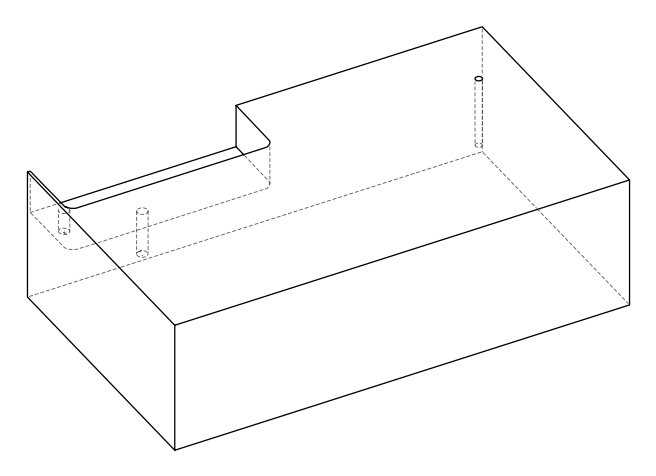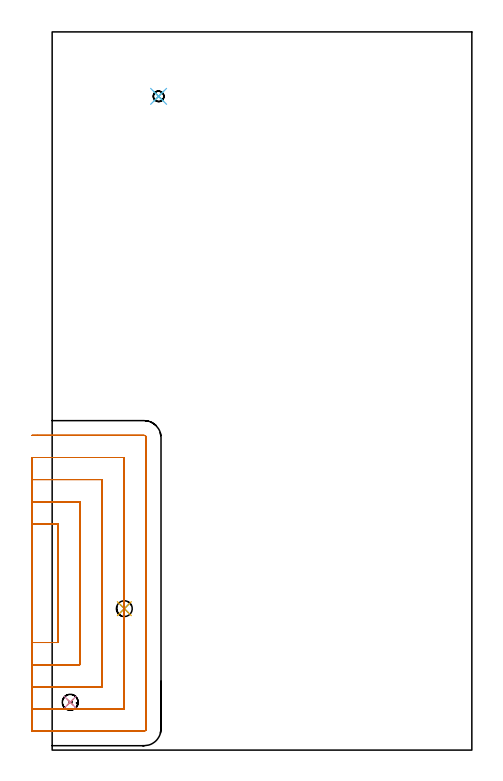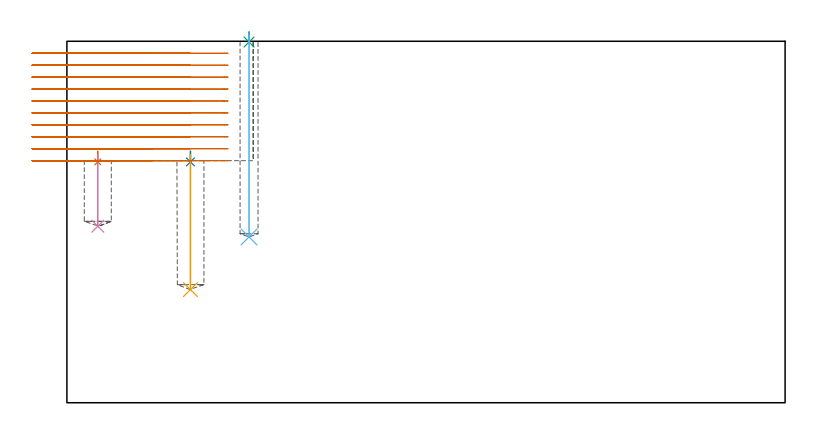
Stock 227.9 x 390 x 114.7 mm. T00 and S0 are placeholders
(PLAN: 7 operations, 3 tool changes, 38.2 min)
(1 SPOT_DRILL | STEP1POCKET | NXT0321_9005460120000 | 0.04 min | 4158 mm3)
(2 SPOT_DRILL_1 | STEP1POCKET_1 | NXT0321_9005460120000 | 0.04 min | 4159 mm3)
(3 SPOT_DRILL_2 | STEP1POCKET_2 | NXT0321_9005460120000 | 0.03 min | 1 mm3)
(4 DRILL_BLIND_HOLE_INTO_CENTER | STEP1POCKET | NXT0301_057 | 0.1 min | 1176 mm3)
(5 DRILL_BLIND_HOLE_INTO_CENTER_1 | STEP1POCKET_1 | NXT0301_057 | 0.18 min | 2337 mm3)
(6 DRILL_BLIND_HOLE_INTO_CENTER_2 | STEP1POCKET_2 | NXT0301_028 | 0.26 min | 1543 mm3)
(7 MILL_SLOT | SLOT_PARTIAL_RECTANGULAR | NXT0201_012 | Follow Part, ap 4, ae 75% | 37.56 min | 385618 mm3)
(TOOL NXT0321_9005460120000 | NC Spot Drill, 142deg, 12mm, Carbide, Uncoated | D12 PA142 FL30 Z2)
(TOOL NXT0301_057 | Carbide Drill 8.6mm [860.1-0860-026A1-MM 2214] | D8.6 PA140 FL47 Z2)
(TOOL NXT0301_028 | Carbide Drill 5.7mm [860.1-0570-046A1-MM 2214] | D5.7 PA140 FL70 Z2)
(TOOL NXT0201_012 | ENDMILL 16mm [2P460-1600-NA 1630] | D16 FL38 Z6)
(OP 1 SPOT_DRILL)
G17 G21 G94 G90
T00 M6
G54
G17 G0 G90 X9.8 Y26. S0 M3
G43 Z124.7 H0
G94 G81 G98 Z76.43 F250. R79.8
G80
M5
M2
(OP 2 SPOT_DRILL_1)
G17 G21 G94 G90
T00 M6
G54
G17 G0 G90 X39.2 Y76.8 S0 M3
G43 Z124.7 H0
G94 G81 G98 Z76.421 F250. R79.8
G80
M5
M2
(OP 3 SPOT_DRILL_2)
G17 G21 G94 G90
T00 M6
G54
G17 G0 G90 X57.8 Y355. S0 M3
G43 Z124.7 H0
G94 G81 G98 Z114.455 F250. R117.7
G80
M5
M2
(OP 4 DRILL_BLIND_HOLE_INTO_CENTER)
G17 G21 G94 G90
T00 M6
G54
G17 G0 G90 X9.8 Y26. S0 M3
G43 Z124.7 H1
G94 G81 G98 Z56. F250. R78.8
G80
M5
M2
(OP 5 DRILL_BLIND_HOLE_INTO_CENTER_1)
G17 G21 G94 G90
T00 M6
G54
G17 G0 G90 X39.2 Y76.8 S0 M3
G43 Z124.7 H1
G94 G81 G98 Z35.9 F250. R78.8
G80
M5
M2
(OP 6 DRILL_BLIND_HOLE_INTO_CENTER_2)
G17 G21 G94 G90
T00 M6
G54
G17 G0 G90 X57.8 Y355. S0 M3
G43 Z124.7 H1
G94 G81 G98 Z52.6 F250. R116.7
G80
M5
M2
(OP 7 MILL_SLOT)
G17 G21 G94 G90
T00 M6
G54
G17 G0 G90 X-11. Y58.4 S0 M3
G43 Z124.7 H1
Z110.91
G94 G1 X-8. F250.
X3.1 F500.
Y122.9
X-8.
X-11. F250.
Y46.4
X-8.
X15.1 F500.
Y134.9
X-8.
X-11. F250.
Y34.4
X-8.
X27.1 F500.
Y146.9
X-8.
X-11. F250.
Y22.4
X-8.
X39.1 F500.
Y158.9
X-8.
X-11. F250.
Y10.4
X-8.
X49.9 F500.
G3 X51.1 Y11.6 R1.2
G1 Y169.7
G3 X49.9 Y170.9 R1.2
G1 X-8.
X-11. F250.
G0 Y58.4 Z107.12
G1 X-8.
X3.1 F500.
Y122.9
X-8.
X-11. F250.
Y46.4
X-8.
X15.1 F500.
Y134.9
X-8.
X-11. F250.
Y34.4
X-8.
X27.1 F500.
Y146.9
X-8.
X-11. F250.
Y22.4
X-8.
X39.1 F500.
Y158.9
X-8.
X-11. F250.
Y10.4
X-8.
X49.9 F500.
G3 X51.1 Y11.6 R1.2
G1 Y169.7
G3 X49.9 Y170.9 R1.2
G1 X-8.
X-11. F250.
G0 Y58.4 Z103.33
G1 X-8.
X3.1 F500.
Y122.9
X-8.
X-11. F250.
Y46.4
X-8.
X15.1 F500.
Y134.9
X-8.
X-11. F250.
Y34.4
X-8.
X27.1 F500.
Y146.9
X-8.
X-11. F250.
Y22.4
X-8.
X39.1 F500.
Y158.9
X-8.
X-11. F250.
Y10.4
X-8.
X49.9 F500.
G3 X51.1 Y11.6 R1.2
G1 Y169.7
G3 X49.9 Y170.9 R1.2
G1 X-8.
X-11. F250.
G0 Y58.4 Z99.54
G1 X-8.
X3.1 F500.
Y122.9
X-8.
X-11. F250.
Y46.4
X-8.
X15.1 F500.
Y134.9
X-8.
X-11. F250.
Y34.4
X-8.
X27.1 F500.
Y146.9
X-8.
X-11. F250.
Y22.4
X-8.
X39.1 F500.
Y158.9
X-8.
X-11. F250.
Y10.4
X-8.
X49.9 F500.
G3 X51.1 Y11.6 R1.2
G1 Y169.7
G3 X49.9 Y170.9 R1.2
G1 X-8.
X-11. F250.
G0 Y58.4 Z95.75
G1 X-8.
X3.1 F500.
Y122.9
X-8.
X-11. F250.
Y46.4
X-8.
X15.1 F500.
Y134.9
X-8.
X-11. F250.
Y34.4
X-8.
X27.1 F500.
Y146.9
X-8.
X-11. F250.
Y22.4
X-8.
X39.1 F500.
Y158.9
X-8.
X-11. F250.
Y10.4
X-8.
X49.9 F500.
G3 X51.1 Y11.6 R1.2
G1 Y169.7
G3 X49.9 Y170.9 R1.2
G1 X-8.
X-11. F250.
G0 Y58.4 Z91.96
G1 X-8.
X3.1 F500.
Y122.9
X-8.
X-11. F250.
Y46.4
X-8.
X15.1 F500.
Y134.9
X-8.
X-11. F250.
Y34.4
X-8.
X27.1 F500.
Y146.9
X-8.
X-11. F250.
Y22.4
X-8.
X39.1 F500.
Y158.9
X-8.
X-11. F250.
Y10.4
X-8.
X49.9 F500.
G3 X51.1 Y11.6 R1.2
G1 Y169.7
G3 X49.9 Y170.9 R1.2
G1 X-8.
X-11. F250.
G0 Y58.4 Z88.17
G1 X-8.
X3.1 F500.
Y122.9
X-8.
X-11. F250.
Y46.4
X-8.
X15.1 F500.
Y134.9
X-8.
X-11. F250.
Y34.4
X-8.
X27.1 F500.
Y146.9
X-8.
X-11. F250.
Y22.4
X-8.
X39.1 F500.
Y158.9
X-8.
X-11. F250.
Y10.4
X-8.
X49.9 F500.
G3 X51.1 Y11.6 R1.2
G1 Y169.7
G3 X49.9 Y170.9 R1.2
G1 X-8.
X-11. F250.
G0 Y58.4 Z84.38
G1 X-8.
X3.1 F500.
Y122.9
X-8.
X-11. F250.
Y46.4
X-8.
X15.1 F500.
Y134.9
X-8.
X-11. F250.
Y34.4
X-8.
X27.1 F500.
Y146.9
X-8.
X-11. F250.
Y22.4
X-8.
X39.1 F500.
Y158.9
X-8.
X-11. F250.
Y10.4
X-8.
X49.9 F500.
G3 X51.1 Y11.6 R1.2
G1 Y169.7
G3 X49.9 Y170.9 R1.2
G1 X-8.
X-11. F250.
G0 Y58.4 Z80.59
G1 X-8.
X3.1 F500.
Y122.9
X-8.
X-11. F250.
Y46.4
X-8.
X15.1 F500.
Y134.9
X-8.
X-11. F250.
Y34.4
X-8.
X27.1 F500.
Y146.9
X-8.
X-11. F250.
Y22.4
X-8.
X39.1 F500.
Y158.9
X-8.
X-11. F250.
Y10.4
X-8.
X49.9 F500.
G3 X51.1 Y11.6 R1.2
G1 Y169.7
G3 X49.9 Y170.9 R1.2
G1 X-8.
X-11. F250.
G0 Y58.4 Z76.8
G1 X-8.
X3.1 F500.
Y122.9
X-8.
X-11. F250.
Y46.4
X-8.
X15.1 F500.
Y134.9
X-8.
X-11. F250.
Y34.4
X-8.
X27.1 F500.
Y146.9
X-8.
X-11. F250.
Y22.4
X-8.
X39.1 F500.
Y158.9
X-8.
X-11. F250.
Y10.4
X-8.
X49.9 F500.
G3 X51.1 Y11.6 R1.2
G1 Y169.7
G3 X49.9 Y170.9 R1.2
G1 X-8.
X-11. F250.
G0 Z124.7
M5
M2
